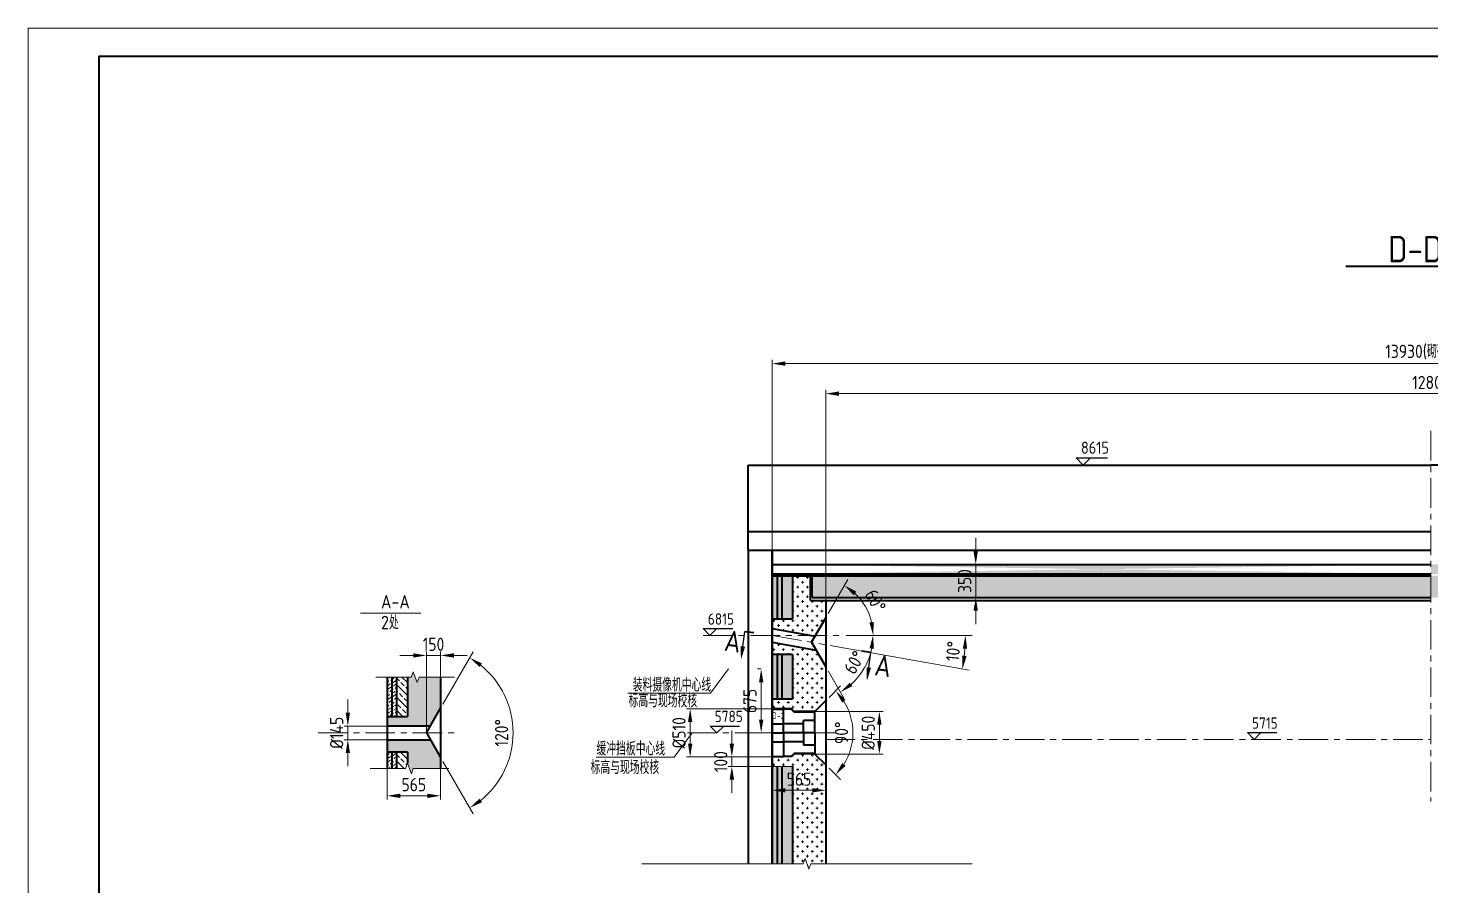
# Model space of a CAD drawing. Header units: millimetres. Extents: x 52110 to 400893, y -153728 to 31997.
# Drawn here: x 319177 to 334012, y -18349 to -9279 of the extents above; entities that cross this region are included whole.
import ezdxf
from ezdxf.enums import TextEntityAlignment as Align

# ---------------------------------------------------------------- set-up
doc = ezdxf.new("R2010")
doc.units = ezdxf.units.MM
doc.header["$LTSCALE"] = 500
doc.linetypes.add('CENTER', pattern=[2, 1.25, -0.25, 0.25, -0.25])
for name, color, linetype, lineweight in [('BIAOZHU', 3, 'Continuous', 25), ('SHI', 7, 'Continuous', 40), ('WEN', 3, 'Continuous', 20), ('XI', 2, 'Continuous', 20), ('ZHONG', 1, 'CENTER', 20)]:
    doc.layers.add(name, color=color, linetype=linetype, lineweight=lineweight)
doc.styles.add('GB', font='gbenor.shx', dxfattribs={"bigfont": 'gbcbig.shx'})
doc.dimstyles.new('ISO-25', dxfattribs={"dimscale": 40, "dimtxt": 3.5, "dimasz": 3.5, "dimexe": 1.8, "dimexo": 1.25, "dimgap": 1.3, "dimtad": 1, "dimdsep": 46, "dimtxsty": 'GB', "dimcen": 0, "dimclrd": 3, "dimclre": 3, "dimclrt": 256, "dimadec": 0, "dimazin": 0, "dimtfac": 1, "dimtix": 1, "dimtmove": 0, "dimatfit": 3, "dimldrblk": 'DOTSMALL', "dimfxl": 0, "dimlwd": 20, "dimlwe": 20, "dimarcsym": 0})
doc.dimstyles.new('ISO-25$0', dxfattribs={"dimscale": 40, "dimtxt": 3.5, "dimasz": 3.5, "dimexe": 1, "dimexo": 0.2, "dimgap": 1.2, "dimtad": 1, "dimtoh": 1, "dimdec": 1, "dimzin": 9, "dimdsep": 46, "dimtxsty": 'GB', "dimcen": 0, "dimclrd": 3, "dimclre": 3, "dimclrt": 256, "dimadec": 0, "dimazin": 2, "dimtfac": 1, "dimtdec": 1, "dimtix": 1, "dimtmove": 0, "dimatfit": 3, "dimldrblk": 'DOTSMALL', "dimfxl": 0, "dimlwd": -1, "dimlwe": 20, "dimarcsym": 0})
pattern_1 = [(30, (0, 0), (-15.875, 27.4963066), [31.75, -31.75]), (75, (27.496, 15.875), (-15.8750069, 27.4963184), [7.9375, -29.0263, 7.9375, -44.9013])]

# ---------------------------------------------------------------- blocks, each defined once
blk = doc.blocks.new('*D510')
at = {"layer": 'Defpoints', "color": 0}
for p in [(329199, -14950), (329635, -14950), (329635, -15300)]:
    blk.add_point(p, dxfattribs=at)
at = {"layer": 'WEN', "color": 3, "linetype": 'ByBlock'}
for p, q in [((329199, -14810), (329199, -14670)), ((329199, -15300), (329199, -14950)), ((329199, -15440), (329199, -15580))]:
    blk.add_line(p, q, dxfattribs=at)
at = {"layer": 'WEN', "color": 3, "linetype": 'ByBlock', "lineweight": 20}
for p, q in [((329627, -14950), (329159, -14950)), ((329627, -15300), (329159, -15300))]:
    blk.add_line(p, q, dxfattribs=at)
at = {"layer": 'WEN', "color": 3}
for points in [[(329175, -14810), (329222, -14810), (329199, -14950)], [(329175, -15440), (329222, -15440), (329199, -15300)]]:
    blk.add_solid(points, dxfattribs=at)
at = {"layer": 'WEN', "insert": (329081, -15125), "char_height": 140, "attachment_point": 5, "rotation": 90, "style": 'GB'}
blk.add_mtext('350', dxfattribs=at)
blk = doc.blocks.new('_DotSmall')
at = {"color": 0, "linetype": 'ByBlock', "const_width": 0.5}
blk.add_lwpolyline([(-0.0625, 0, 1), (0.0625, 0, 1)], format="xyb", close=True, dxfattribs=at)
blk = doc.blocks.new('正标高')
at = {"layer": 'BIAOZHU'}
for p, q in [((-2.4, 2.4), (8, 2.4)), ((-2.4, 2.4), (0, 0)), ((2.4, 2.4), (0, 0))]:
    blk.add_line(p, q, dxfattribs=at)
at = {"layer": 'BIAOZHU', "style": 'GB', "flags": 10}
blk.add_attdef('+', (-3.12, 3.76), '', height=4, dxfattribs=at)
at = {"layer": 'BIAOZHU', "style": 'GB'}
blk.add_attdef('1000', (-0.7624, 3.76), '', height=4, dxfattribs=at)
blk = doc.blocks.new('*D512')
at = {"layer": 'Defpoints', "color": 0}
for p in [(327612, -13144), (327612, -15425), (340412, -15425)]:
    blk.add_point(p, dxfattribs=at)
at = {"layer": 'WEN', "color": 3, "linetype": 'ByBlock', "lineweight": 20}
for p, q in [((327612, -15417), (327612, -13104)), ((340412, -15417), (340412, -13104))]:
    blk.add_line(p, q, dxfattribs=at)
at = {"layer": 'WEN', "color": 3, "linetype": 'ByBlock'}
blk.add_line((340272, -13144), (327752, -13144), dxfattribs=at)
at = {"layer": 'WEN', "color": 3}
for points in [[(327752, -13121), (327752, -13168), (327612, -13144)], [(340272, -13121), (340272, -13168), (340412, -13144)]]:
    blk.add_solid(points, dxfattribs=at)
at = {"layer": 'WEN', "insert": (334012, -13026), "char_height": 140, "attachment_point": 5, "style": 'GB'}
blk.add_mtext('12800', dxfattribs=at)
blk = doc.blocks.new('*D513')
at = {"layer": 'Defpoints', "color": 0}
for p in [(340977, -12827), (327047, -15070), (340977, -15070)]:
    blk.add_point(p, dxfattribs=at)
at = {"layer": 'WEN', "color": 3, "linetype": 'ByBlock', "lineweight": 20}
for p, q in [((327047, -15062), (327047, -12787)), ((340977, -15062), (340977, -12787))]:
    blk.add_line(p, q, dxfattribs=at)
at = {"layer": 'WEN', "color": 3, "linetype": 'ByBlock'}
blk.add_line((327187, -12827), (340837, -12827), dxfattribs=at)
at = {"layer": 'WEN', "color": 3}
for points in [[(327187, -12803), (327187, -12850), (327047, -12827)], [(340837, -12803), (340837, -12850), (340977, -12827)]]:
    blk.add_solid(points, dxfattribs=at)
at = {"layer": 'WEN', "insert": (334012, -12704), "char_height": 140, "attachment_point": 5, "style": 'GB'}
blk.add_mtext('13930(砌砖尺寸）', dxfattribs=at)
blk = doc.blocks.new('A$C61FD7D29')
at = {"layer": 'SHI'}
for p, q in [((0, 251), (0, 470)), ((0, 470), (220, 470)), ((220, 470), (250, 500)), ((250, 500), (330, 500)), ((330, 251), (330, 500)), ((0, 380), (120, 380)), ((120, 251), (120, 380)), ((120, 345), (330, 345)), ((0, 251), (330, 251)), ((0, 249), (0, 30)), ((0, 249), (330, 249)), ((120, 249), (120, 120)), ((120, 155), (330, 155)), ((330, 249), (330, 0)), ((0, 120), (120, 120)), ((0, 30), (220, 30)), ((220, 30), (250, 0)), ((250, 0), (330, 0))]:
    blk.add_line(p, q, dxfattribs=at)
at = {"layer": 'ZHONG', "color": 1, "ltscale": 0.5}
blk.add_line((0, 250), (330, 250), dxfattribs=at)
blk.add_line((0, 250), (330, 250), dxfattribs=at)
blk = doc.blocks.new('*D514')
at = {"layer": 'Defpoints', "color": 0}
for p in [(327047, -17338), (327047, -17347), (327612, -17347)]:
    blk.add_point(p, dxfattribs=at)
at = {"layer": 'WEN', "color": 3, "linetype": 'ByBlock', "lineweight": 20}
for p, q in [((327047, -17339), (327047, -17298)), ((327612, -17339), (327612, -17298))]:
    blk.add_line(p, q, dxfattribs=at)
at = {"layer": 'WEN', "color": 3, "linetype": 'ByBlock'}
blk.add_line((327472, -17338), (327187, -17338), dxfattribs=at)
at = {"layer": 'WEN', "color": 3}
for points in [[(327187, -17315), (327187, -17361), (327047, -17338)], [(327472, -17315), (327472, -17361), (327612, -17338)]]:
    blk.add_solid(points, dxfattribs=at)
at = {"layer": 'WEN', "insert": (327330, -17220), "char_height": 140, "attachment_point": 5, "style": 'GB'}
blk.add_mtext('565', dxfattribs=at)
blk = doc.blocks.new('A$C2DED00C1')
at = {"layer": 'SHI'}
for p, q in [((112, 251), (112, 500)), ((112, 500), (232, 500)), ((232, 251), (232, 500)), ((112, 345), (232, 345)), ((112, 251), (232, 251)), ((112, 249), (232, 249)), ((112, 249), (112, 0)), ((112, 155), (232, 155)), ((232, 249), (232, 0)), ((112, 0), (232, 0))]:
    blk.add_line(p, q, dxfattribs=at)
at = {"layer": 'ZHONG', "color": 1, "ltscale": 0.5}
blk.add_line((0, 250), (774, 250), dxfattribs=at)
at = {"layer": 'WEN', "style": 'GB'}
blk.add_text('D-2', height=72, dxfattribs=at).set_placement((176, 431), align=Align.MIDDLE)
blk = doc.blocks.new('*D515')
at = {"layer": 'Defpoints', "color": 0}
for p in [(327612, -16390), (327497, -16505), (327880, -16893), (327497, -16955), (327612, -17070)]:
    blk.add_point(p, dxfattribs=at)
at = {"layer": 'WEN', "color": 3, "linetype": 'ByBlock', "lineweight": 20}
for p, q in [((327648, -16355), (327768, -16235)), ((327648, -17105), (327768, -17225))]:
    blk.add_line(p, q, dxfattribs=at)
blk.add_arc((327272, -16730), 628, 327.7908, 32.2092, dxfattribs=at)
at = {"layer": 'WEN', "color": 3}
for points in [[(327786, -16410), (327822, -16381), (327717, -16286)], [(327822, -17080), (327786, -17050), (327717, -17174)]]:
    blk.add_solid(points, dxfattribs=at)
at = {"layer": 'WEN', "insert": (327779, -16730), "char_height": 140, "attachment_point": 5, "rotation": 90, "style": 'GB'}
blk.add_mtext('90°', dxfattribs=at)
blk = doc.blocks.new('*D518')
at = {"layer": 'Defpoints', "color": 0}
for p in [(327176, -16985), (326620, -17085), (327176, -17085)]:
    blk.add_point(p, dxfattribs=at)
at = {"layer": 'WEN', "color": 3, "linetype": 'ByBlock'}
for p, q in [((326620, -16845), (326620, -16705)), ((326620, -16985), (326620, -17085)), ((326620, -17225), (326620, -17365))]:
    blk.add_line(p, q, dxfattribs=at)
at = {"layer": 'WEN', "color": 3, "linetype": 'ByBlock', "lineweight": 20}
for p, q in [((327168, -16985), (326580, -16985)), ((327168, -17085), (326580, -17085))]:
    blk.add_line(p, q, dxfattribs=at)
at = {"layer": 'WEN', "color": 3}
for points in [[(326596, -16845), (326643, -16845), (326620, -16985)], [(326596, -17225), (326643, -17225), (326620, -17085)]]:
    blk.add_solid(points, dxfattribs=at)
at = {"layer": 'WEN', "insert": (326502, -17035), "char_height": 140, "attachment_point": 5, "rotation": 90, "style": 'GB'}
blk.add_mtext('100', dxfattribs=at)
blk = doc.blocks.new('*D519')
at = {"layer": 'Defpoints', "color": 0}
for p in [(327474, -16505), (327474, -16955), (328180, -16955)]:
    blk.add_point(p, dxfattribs=at)
at = {"layer": 'WEN', "color": 3, "linetype": 'ByBlock', "lineweight": 20}
for p, q in [((327482, -16505), (328220, -16505)), ((327482, -16955), (328220, -16955))]:
    blk.add_line(p, q, dxfattribs=at)
at = {"layer": 'WEN', "color": 3, "linetype": 'ByBlock'}
blk.add_line((328180, -16645), (328180, -16815), dxfattribs=at)
at = {"layer": 'WEN', "color": 3}
for points in [[(328156, -16645), (328203, -16645), (328180, -16505)], [(328156, -16815), (328203, -16815), (328180, -16955)]]:
    blk.add_solid(points, dxfattribs=at)
at = {"layer": 'WEN', "insert": (328062, -16730), "char_height": 140, "attachment_point": 5, "rotation": 90, "style": 'GB'}
blk.add_mtext('%%C450', dxfattribs=at)
blk = doc.blocks.new('*D520')
at = {"layer": 'Defpoints', "color": 0}
for p in [(327047, -16475), (326179, -16985), (327047, -16985)]:
    blk.add_point(p, dxfattribs=at)
at = {"layer": 'WEN', "color": 3, "linetype": 'ByBlock', "lineweight": 20}
for p, q in [((327039, -16475), (326139, -16475)), ((327039, -16985), (326139, -16985))]:
    blk.add_line(p, q, dxfattribs=at)
at = {"layer": 'WEN', "color": 3, "linetype": 'ByBlock'}
blk.add_line((326179, -16615), (326179, -16845), dxfattribs=at)
at = {"layer": 'WEN', "color": 3}
for points in [[(326156, -16615), (326202, -16615), (326179, -16475)], [(326156, -16845), (326202, -16845), (326179, -16985)]]:
    blk.add_solid(points, dxfattribs=at)
at = {"layer": 'WEN', "insert": (326061, -16730), "char_height": 140, "attachment_point": 5, "rotation": 90, "style": 'GB'}
blk.add_mtext('%%C510', dxfattribs=at)
blk = doc.blocks.new('*D537')
at = {"layer": 'Defpoints', "color": 0}
for p in [(323540, -15912), (323390, -16730), (323540, -16730)]:
    blk.add_point(p, dxfattribs=at)
at = {"layer": 'WEN', "color": 3, "linetype": 'ByBlock', "lineweight": 20}
for p, q in [((323390, -16722), (323390, -15872)), ((323540, -16722), (323540, -15872))]:
    blk.add_line(p, q, dxfattribs=at)
at = {"layer": 'WEN', "color": 3, "linetype": 'ByBlock'}
for p, q in [((323250, -15912), (323110, -15912)), ((323390, -15912), (323540, -15912)), ((323680, -15912), (323820, -15912))]:
    blk.add_line(p, q, dxfattribs=at)
at = {"layer": 'WEN', "color": 3}
for points in [[(323250, -15889), (323250, -15935), (323390, -15912)], [(323680, -15889), (323680, -15935), (323540, -15912)]]:
    blk.add_solid(points, dxfattribs=at)
at = {"layer": 'WEN', "insert": (323465, -15794), "char_height": 140, "attachment_point": 5, "style": 'GB'}
blk.add_mtext('150', dxfattribs=at)
blk = doc.blocks.new('*D538')
at = {"layer": 'Defpoints', "color": 0}
for p in [(322975, -17106), (323540, -17106), (322975, -17396)]:
    blk.add_point(p, dxfattribs=at)
at = {"layer": 'WEN', "color": 3, "linetype": 'ByBlock', "lineweight": 20}
for p, q in [((322975, -17114), (322975, -17436)), ((323540, -17114), (323540, -17436))]:
    blk.add_line(p, q, dxfattribs=at)
at = {"layer": 'WEN', "color": 3, "linetype": 'ByBlock'}
blk.add_line((323400, -17396), (323115, -17396), dxfattribs=at)
at = {"layer": 'WEN', "color": 3}
for points in [[(323115, -17373), (323115, -17419), (322975, -17396)], [(323400, -17373), (323400, -17419), (323540, -17396)]]:
    blk.add_solid(points, dxfattribs=at)
at = {"layer": 'WEN', "insert": (323257, -17278), "char_height": 140, "attachment_point": 5, "style": 'GB'}
blk.add_mtext('565', dxfattribs=at)
blk = doc.blocks.new('*D539')
at = {"layer": 'Defpoints', "color": 0}
for p in [(326317, -15700), (327047, -15700), (327778, -15700), (327609, -15799), (329076, -15937)]:
    blk.add_point(p, dxfattribs=at)
at = {"layer": 'WEN', "color": 3, "linetype": 'ByBlock', "lineweight": 20}
for p, q in [((327828, -15700), (329162, -15700)), ((327659, -15808), (329130, -16067))]:
    blk.add_line(p, q, dxfattribs=at)
blk.add_arc((327047, -15700), 2042, 353.9281, 356.0719, dxfattribs=at)
at = {"layer": 'WEN', "color": 3}
for points in [[(329062, -15839), (329108, -15841), (329090, -15700)], [(329102, -15919), (329055, -15913), (329059, -16055)]]:
    blk.add_solid(points, dxfattribs=at)
at = {"layer": 'WEN', "insert": (328961, -15867), "char_height": 140, "attachment_point": 5, "rotation": 85, "style": 'GB'}
blk.add_mtext('10°', dxfattribs=at)
blk = doc.blocks.new('剖切箭头(右下)')
at = {"layer": 'BIAOZHU'}
blk.add_line((0, -5), (0, 0), dxfattribs=at)
blk.add_solid([(0.75, -5), (-0.75, -5), (0, -9.5)], dxfattribs=at)
at = {"layer": 'SHI'}
blk.add_line((0, 0), (-3, 0), dxfattribs=at)
at = {"layer": 'BIAOZHU', "style": 'GB', "flags": 8}
blk.add_attdef('A', (1.96, -7.29), '', height=7, dxfattribs=at)
blk = doc.blocks.new('剖切箭头(左下)')
at = {"layer": 'BIAOZHU'}
blk.add_line((0, -5), (0, 0), dxfattribs=at)
blk.add_solid([(-0.75, -5), (0.75, -5), (0, -9.5)], dxfattribs=at)
at = {"layer": 'SHI'}
blk.add_line((0, 0), (3, 0), dxfattribs=at)
at = {"layer": 'BIAOZHU', "style": 'GB', "flags": 8}
blk.add_attdef('A', (-6.16, -7.29), '', height=7, dxfattribs=at)
blk = doc.blocks.new('*D1038')
at = {"layer": 'Defpoints', "color": 0}
for p in [(326930, -16055), (326935, -16055), (326935, -16730)]:
    blk.add_point(p, dxfattribs=at)
at = {"layer": 'WEN', "color": 3, "linetype": 'ByBlock', "lineweight": 20}
for p, q in [((326927, -16055), (326890, -16055)), ((326927, -16730), (326890, -16730))]:
    blk.add_line(p, q, dxfattribs=at)
at = {"layer": 'WEN', "color": 3, "linetype": 'ByBlock'}
blk.add_line((326930, -16590), (326930, -16195), dxfattribs=at)
at = {"layer": 'WEN', "color": 3}
for points in [[(326907, -16195), (326953, -16195), (326930, -16055)], [(326907, -16590), (326953, -16590), (326930, -16730)]]:
    blk.add_solid(points, dxfattribs=at)
at = {"layer": 'WEN', "insert": (326812, -16393), "char_height": 140, "attachment_point": 5, "rotation": 90, "style": 'GB'}
blk.add_mtext('675', dxfattribs=at)
blk = doc.blocks.new('*D1039')
at = {"layer": 'Defpoints', "color": 0}
for p in [(323540, -16470), (323390, -16730), (323390, -16730), (323540, -16990), (324251, -17044)]:
    blk.add_point(p, dxfattribs=at)
at = {"layer": 'WEN', "color": 3, "linetype": 'ByBlock', "lineweight": 20}
for p, q in [((323565, -16427), (323884, -15874)), ((323565, -17033), (323884, -17586))]:
    blk.add_line(p, q, dxfattribs=at)
blk.add_arc((323390, -16730), 917, 308.758, 51.242, dxfattribs=at)
at = {"layer": 'WEN', "color": 3}
for points in [[(323951, -16034), (323977, -15996), (323848, -15936)], [(323977, -17464), (323951, -17426), (323848, -17524)]]:
    blk.add_solid(points, dxfattribs=at)
at = {"layer": 'WEN', "insert": (324185, -16730), "char_height": 140, "attachment_point": 5, "rotation": 90, "style": 'GB'}
blk.add_mtext('120°', dxfattribs=at)
blk = doc.blocks.new('*D1040')
at = {"layer": 'Defpoints', "color": 0}
for p in [(327612, -15513), (328077, -15492), (326317, -15700), (327778, -15700), (327462, -15773)]:
    blk.add_point(p, dxfattribs=at)
at = {"layer": 'WEN', "color": 3, "linetype": 'ByBlock', "lineweight": 20}
for p, q in [((327637, -15470), (327845, -15110)), ((327828, -15700), (328186, -15700))]:
    blk.add_line(p, q, dxfattribs=at)
blk.add_arc((327505, -15700), 609, 13.1942, 46.8058, dxfattribs=at)
at = {"layer": 'WEN', "color": 3}
for points in [[(327908, -15275), (327936, -15237), (327809, -15172)], [(328121, -15558), (328075, -15564), (328114, -15700)]]:
    blk.add_solid(points, dxfattribs=at)
at = {"layer": 'WEN', "insert": (328138, -15334), "char_height": 140, "attachment_point": 5, "rotation": 300, "style": 'GB'}
blk.add_mtext('60°', dxfattribs=at)
blk = doc.blocks.new('*D1041')
at = {"layer": 'Defpoints', "color": 0}
for p in [(326317, -15700), (327778, -15700), (327462, -15773), (327612, -16033), (327951, -16146)]:
    blk.add_point(p, dxfattribs=at)
at = {"layer": 'WEN', "color": 3, "linetype": 'ByBlock', "lineweight": 20}
for p, q in [((327828, -15700), (328185, -15700)), ((327637, -16076), (327803, -16363))]:
    blk.add_line(p, q, dxfattribs=at)
blk.add_arc((327420, -15700), 693, 311.5932, 348.4068, dxfattribs=at)
at = {"layer": 'WEN', "color": 3}
for points in [[(328076, -15837), (328122, -15842), (328113, -15700)], [(327894, -16237), (327867, -16200), (327767, -16300)]]:
    blk.add_solid(points, dxfattribs=at)
at = {"layer": 'WEN', "insert": (327915, -15986), "char_height": 140, "attachment_point": 5, "rotation": 60, "style": 'GB'}
blk.add_mtext('60°', dxfattribs=at)
blk = doc.blocks.new('*D1046')
at = {"layer": 'Defpoints', "color": 0}
for p in [(323068, -16658), (322559, -16803), (323068, -16803)]:
    blk.add_point(p, dxfattribs=at)
at = {"layer": 'WEN', "color": 3, "linetype": 'ByBlock'}
for p, q in [((322559, -16518), (322559, -16378)), ((322559, -16658), (322559, -16803)), ((322559, -16943), (322559, -17083))]:
    blk.add_line(p, q, dxfattribs=at)
at = {"layer": 'WEN', "color": 3, "linetype": 'ByBlock', "lineweight": 20}
for p, q in [((323060, -16658), (322519, -16658)), ((323060, -16803), (322519, -16803))]:
    blk.add_line(p, q, dxfattribs=at)
at = {"layer": 'WEN', "color": 3}
for points in [[(322536, -16518), (322582, -16518), (322559, -16658)], [(322536, -16943), (322582, -16943), (322559, -16803)]]:
    blk.add_solid(points, dxfattribs=at)
at = {"layer": 'WEN', "insert": (322441, -16730), "char_height": 140, "attachment_point": 5, "rotation": 90, "style": 'GB'}
blk.add_mtext('%%C145', dxfattribs=at)

msp = doc.modelspace()

# ---------------------------------------------------------------- hatches: boundary and pattern name
at = {"layer": 'WEN'}
h = msp.add_hatch(dxfattribs=at)
h.set_pattern_fill('ANSI33', color=256, scale=15, angle=90, style=0)
h.paths.add_polyline_path([(327262.4915, -15903.51576), (327147.4915, -15903.51576), (327147.4915, -16375.08698), (327262.4915, -16375.08698)])
h.paths.add_polyline_path([(327262.4915, -15070.08698), (327147.4915, -15070.08698), (327147.4915, -15525.89172), (327262.4915, -15525.89172)])
h.paths.add_polyline_path([(327262.4915, -17085.08698), (327147.4915, -17085.08698), (327147.4915, -18114.23991), (327262.4915, -18114.23991)])
h.paths.add_polyline_path([(327187.57526, -17323.84243), (327472.40775, -17323.84243), (327472.40775, -17138.77372), (327187.57526, -17138.77372)], flags=9)
h.paths.add_polyline_path([(329184.6573, -15265.13291), (329184.6573, -14985.04105), (329004.77887, -14985.04105), (329004.77887, -15265.13291)], flags=9)
h.paths.add_polyline_path([(330301.53389, -13805.15334), (330603.88834, -13805.15334), (330603.88834, -13647.34482), (330301.53389, -13647.34482)], flags=9)
h.paths.add_polyline_path([(330241.72545, -13774.43365), (330305.72545, -13774.43365), (330305.72545, -13710.43365), (330241.72545, -13710.43365)], flags=9)
h.paths.add_polyline_path([(332111.99214, -16709.958), (332393.20535, -16709.958), (332393.20535, -16568.74479), (332111.99214, -16568.74479)], flags=9)
h.paths.add_polyline_path([(332054.79968, -16682.28033), (332114.79968, -16682.28033), (332114.79968, -16622.28033), (332054.79968, -16622.28033)], flags=9)
h.paths.add_polyline_path([(333802.44557, -13125.56001), (334222.53743, -13125.56001), (334222.53743, -12944.65778), (333802.44557, -12944.65778)], flags=9)
h.paths.add_polyline_path([(333548.07632, -12813.8259), (334476.90668, -12813.8259), (334476.90668, -12603.31119), (333548.07632, -12603.31119)], flags=9)
h.paths.add_polyline_path([(326350.03086, -15611.0867), (326639.47241, -15611.0867), (326639.47241, -15463.14121), (326350.03086, -15463.14121)], flags=9)
h.paths.add_polyline_path([(326299.9447, -15582.28698), (326359.9447, -15582.28698), (326359.9447, -15522.28698), (326299.9447, -15522.28698)], flags=9)
h.paths.add_polyline_path([(326429.94519, -16639.96465), (326731.1584, -16639.96465), (326731.1584, -16498.75145), (326429.94519, -16498.75145)], flags=9)
h.paths.add_polyline_path([(326372.75273, -16612.28698), (326432.75273, -16612.28698), (326432.75273, -16552.28698), (326372.75273, -16552.28698)], flags=9)
h.paths.add_polyline_path([(327037.47224, -16594.81591), (327185.49305, -16594.81591), (327185.49305, -16503.56413), (327037.47224, -16503.56413)], flags=9)
h.paths.add_polyline_path([(327883.75098, -16866.66989), (327883.75098, -16593.50407), (327702.98162, -16593.50407), (327702.98162, -16866.66989)], flags=9)
h.paths.add_polyline_path([(326600.9926, -17163.46624), (326600.9926, -16906.70771), (326425.90073, -16906.70771), (326425.90073, -17163.46624)], flags=9)
h.paths.add_polyline_path([(328165.79742, -16928.46624), (328165.79742, -16531.70771), (327985.919, -16531.70771), (327985.919, -16928.46624)], flags=9)
h.paths.add_polyline_path([(326164.92699, -16910.96624), (326164.92699, -16549.20771), (325985.04856, -16549.20771), (325985.04856, -16910.96624)], flags=9)
h.paths.add_polyline_path([(333548.07632, -20351.78355), (334476.90668, -20351.78355), (334476.90668, -20141.26884), (333548.07632, -20141.26884)], flags=9)
h.paths.add_polyline_path([(323336.53687, -15897.91464), (323593.2954, -15897.91464), (323593.2954, -15718.03622), (323336.53687, -15718.03622)], flags=9)
h.paths.add_polyline_path([(323114.99989, -17381.88386), (323399.83238, -17381.88386), (323399.83238, -17196.81515), (323114.99989, -17196.81515)], flags=9)
h.paths.add_polyline_path([(329048.82368, -15998.14879), (329070.17683, -15754.08109), (328895.75125, -15738.82082), (328874.39809, -15982.88853)], flags=9)
h.paths.add_polyline_path([(328101.19848, -16150.90643), (328295.29102, -16178.18436), (328330.36264, -15928.63681), (328136.2701, -15901.35888)], flags=9)
h.paths.add_polyline_path([(326512.39567, -15891.72699), (326706.48821, -15919.00491), (326741.55983, -15669.45736), (326547.46729, -15642.17943)], flags=9)
h.paths.add_polyline_path([(326916.11403, -16538.49404), (326916.11403, -16246.67992), (326731.04532, -16246.67992), (326731.04532, -16538.49404)], flags=9)
h.paths.add_polyline_path([(324283.9138, -16893.42031), (324283.9138, -16566.75365), (324103.01157, -16566.75365), (324103.01157, -16893.42031)], flags=9)
h.paths.add_polyline_path([(327983.30936, -15264.83138), (328120.96684, -15503.26113), (328277.09576, -15413.12005), (328139.43828, -15174.6903)], flags=9)
h.paths.add_polyline_path([(327931.9118, -16154.45198), (328069.56928, -15916.02223), (327913.44036, -15825.88116), (327775.78288, -16064.31091)], flags=9)
h.paths.add_polyline_path([(322545.01322, -16919.16989), (322545.01322, -16541.00407), (322365.18073, -16541.00407), (322365.18073, -16919.16989)], flags=9)
h.paths.add_polyline_path([(322890.20236, -15679.60413), (323124.42608, -15679.60413), (323124.42608, -15469.95707), (322890.20236, -15469.95707)], flags=9)
h.paths.add_polyline_path([(324341.82268, -22807.93309), (324782.76385, -22807.93309), (324782.76385, -22430.99191), (324341.82268, -22430.99191)], flags=9)
h.paths.add_polyline_path([(328517.27181, -23852.15571), (328741.27181, -23852.15571), (328741.27181, -23564.15571), (328517.27181, -23564.15571)], flags=9)
h.paths.add_polyline_path([(343832.47439, -15254.39188), (344252.08223, -15254.39188), (344252.08223, -14877.4507), (343832.47439, -14877.4507)], flags=9)
h.paths.add_polyline_path([(338613.29946, -16385.30824), (338815.96613, -16385.30824), (338815.96613, -16097.30824), (338613.29946, -16097.30824)], flags=9)
h.paths.add_polyline_path([(322901.19078, -15436.91611), (323219.19078, -15436.91611), (323219.19078, -15274.91611), (322901.19078, -15274.91611)], flags=9)
h.paths.add_polyline_path([(346946.53232, -26725.90639), (348348.45069, -26725.90639), (348348.45069, -26512.36834), (346946.53232, -26512.36834)], flags=9)
h.paths.add_polyline_path([(347855.84389, -26060.60864), (348459.13911, -26060.60864), (348459.13911, -25893.27307), (347855.84389, -25893.27307)], flags=9)
h.paths.add_polyline_path([(326005.80331, -25211.88112), (326634.0386, -25211.88112), (326634.0386, -24834.93995), (326005.80331, -24834.93995)], flags=9)
h.paths.add_polyline_path([(341735.78376, -23928.63141), (342525.93082, -23928.63141), (342525.93082, -23711.83729), (341735.78376, -23711.83729)], flags=9)
h.paths.add_polyline_path([(333532.90151, -19347.2982), (334562.65641, -19347.2982), (334562.65641, -18930.38643), (333532.90151, -18930.38643)], flags=9)
h.paths.add_polyline_path([(341606.0499, -23761.28839), (342481.16754, -23761.28839), (342481.16754, -23546.87662), (341606.0499, -23546.87662)], flags=9)
h.paths.add_polyline_path([(347937.4961, -25896.32964), (348377.48691, -25896.32964), (348377.48691, -25697.55206), (347937.4961, -25697.55206)], flags=9)
h.paths.add_polyline_path([(347172.86834, -25907.40942), (347612.11467, -25907.40942), (347612.11467, -25710.86531), (347172.86834, -25710.86531)], flags=9)
h.paths.add_polyline_path([(346420.63489, -25915.53839), (346864.34812, -25915.53839), (346864.34812, -25714.52736), (346420.63489, -25714.52736)], flags=9)
h.paths.add_polyline_path([(345790.04206, -26628.52615), (346084.94095, -26628.52615), (346084.94095, -26429.74858), (345790.04206, -26429.74858)], flags=9)
h.paths.add_polyline_path([(345841.18408, -26788.56979), (346033.79893, -26788.56979), (346033.79893, -26629.70494), (345841.18408, -26629.70494)], flags=9)
h.paths.add_polyline_path([(346309.4034, -26756.12266), (346705.57987, -26756.12266), (346705.57987, -26482.15207), (346309.4034, -26482.15207)], flags=9)
h.paths.add_polyline_path([(346379.27459, -26415.14839), (347562.86867, -26415.14839), (347562.86867, -26102.46457), (346379.27459, -26102.46457)], flags=9)
h.paths.add_polyline_path([(347224.61007, -26086.2927), (347560.37294, -26086.2927), (347560.37294, -25891.98203), (347224.61007, -25891.98203)], flags=9)
h.paths.add_polyline_path([(346472.37661, -26092.1882), (346812.60639, -26092.1882), (346812.60639, -25897.87754), (346472.37661, -25897.87754)], flags=9)
h.paths.add_polyline_path([(344974.73564, -26282.6766), (346101.14189, -26282.6766), (346101.14189, -26079.43211), (344974.73564, -26079.43211)], flags=9)
h.paths.add_polyline_path([(345127.0641, -26626.2927), (345427.91888, -26626.2927), (345427.91888, -26431.98203), (345127.0641, -26431.98203)], flags=9)
h.paths.add_polyline_path([(345139.61255, -26785.1413), (345415.37043, -26785.1413), (345415.37043, -26633.13343), (345139.61255, -26633.13343)], flags=9)
h.paths.add_polyline_path([(343263.52092, -26269.64288), (343631.46209, -26269.64288), (343631.46209, -26068.63185), (343263.52092, -26068.63185)], flags=9)
h.paths.add_polyline_path([(343261.28746, -26629.64288), (343633.69555, -26629.64288), (343633.69555, -26428.63185), (343261.28746, -26428.63185)], flags=9)
h.paths.add_polyline_path([(343264.2654, -26451.87634), (343630.71761, -26451.87634), (343630.71761, -26246.39839), (343264.2654, -26246.39839)], flags=9)
h.paths.add_polyline_path([(343264.2654, -26805.17597), (343630.71761, -26805.17597), (343630.71761, -26613.09876), (343264.2654, -26613.09876)], flags=9)
h.paths.add_polyline_path([(343827.34445, -26080.90207), (346003.2268, -26080.90207), (346003.2268, -25715.60795), (343827.34445, -25715.60795)], flags=9)
h.paths.add_polyline_path([(342299.6359, -16644.42106), (342956.10649, -16644.42106), (342956.10649, -16267.47989), (342299.6359, -16267.47989)], flags=9)
h.paths.add_polyline_path([(325499.05218, -16505.67376), (326289.19924, -16505.67376), (326289.19924, -16288.87964), (325499.05218, -16288.87964)], flags=9)
h.paths.add_polyline_path([(325097.37159, -17211.35227), (325887.51865, -17211.35227), (325887.51865, -16994.55816), (325097.37159, -16994.55816)], flags=9)
h.paths.add_polyline_path([(333532.90151, -11809.34055), (334562.65641, -11809.34055), (334562.65641, -11392.42878), (333532.90151, -11392.42878)], flags=9)
h.paths.add_polyline_path([(325159.88377, -17015.31603), (325946.85436, -17015.31603), (325946.85436, -16798.52191), (325159.88377, -16798.52191)], flags=9)
h.paths.add_polyline_path([(325543.4184, -16340.31603), (326435.21252, -16340.31603), (326435.21252, -16123.52191), (325543.4184, -16123.52191)], flags=9)
h = msp.add_hatch(dxfattribs=at)
h.set_pattern_fill('HEX', color=256, scale=10, style=0)
h.set_pattern_definition([(0, (0, 0), (0, 54.9926), [31.75, -63.5]), (120, (0, 0), (-47.624989, -27.4963), [31.75, -63.5]), (60, (31.75, 0), (-47.624989, 27.4963), [31.75, -63.5])])
h.paths.add_polyline_path([(340977.4915, -14950.08698), (334012.4915, -14950.08698), (334012.4915, -15050.08698), (340977.4915, -15050.08698)])
edge = h.paths.add_edge_path()
edge.add_line((327047.4915, -14950.08698), (334012.4915, -14950.08698))
edge.add_line((327047.4915, -15050.08698), (334012.4915, -15050.08698))
h = msp.add_hatch(dxfattribs=at)
h.set_pattern_fill('FLEX', color=256, scale=5, angle=30, style=0)
h.set_pattern_definition(pattern_1)
edge = h.paths.add_edge_path()
edge.add_line((327047.4915, -15070.08698), (334012.4915, -15070.08698))
edge.add_line((327047.4915, -15050.08698), (334012.4915, -15050.08698))
h = msp.add_hatch(dxfattribs=at)
h.set_pattern_fill('CROSS', color=256, scale=8, style=0)
h.paths.add_polyline_path([(327047.4915, -15626.46855), (327465.00236, -15700.08698), (327504.73951, -15700.08698), (327612.4915, -15513.45505), (327612.4915, -15330.08698), (327450.4915, -15330.08698), (327450.4915, -15070.08698), (327262.4915, -15070.08698), (327262.4915, -15525.89172), (327047.4915, -15525.89172)])
h = msp.add_hatch(dxfattribs=at)
h.set_pattern_fill('FLEX', color=256, scale=5, angle=30, style=0)
h.set_pattern_definition(pattern_1)
h.paths.add_polyline_path([(327097.4915, -17085.08698), (327047.4915, -17085.08698), (327047.4915, -18114.23991), (327097.4915, -18114.23991)])
h.paths.add_polyline_path([(327147.4915, -17085.08698), (327097.4915, -17085.08698), (327097.4915, -18114.23991), (327147.4915, -18114.23991)])
h.paths.add_polyline_path([(327097.4915, -15903.51576), (327047.4915, -15903.51576), (327047.4915, -16375.08698), (327097.4915, -16375.08698)])
h.paths.add_polyline_path([(327147.4915, -15903.51576), (327097.4915, -15903.51576), (327097.4915, -16375.08698), (327147.4915, -16375.08698)])
h.paths.add_polyline_path([(327147.4915, -15070.08698), (327097.4915, -15070.08698), (327097.4915, -15525.89172), (327147.4915, -15525.89172)])
h.paths.add_polyline_path([(327097.4915, -15070.08698), (327047.4915, -15070.08698), (327047.4915, -15525.89172), (327097.4915, -15525.89172)])
h = msp.add_hatch(dxfattribs=at)
h.set_pattern_fill('CROSS', color=256, scale=8, style=0)
h.paths.add_polyline_path([(334012.4915, -15070.08698), (327470.4915, -15070.08698), (327470.4915, -15300.08698), (334012.4915, -15300.08698)])
h = msp.add_hatch(dxfattribs=at)
h.set_pattern_fill('CROSS', color=256, scale=8, style=0)
h.paths.add_polyline_path([(340554.4915, -15070.08698), (334012.4915, -15070.08698), (334012.4915, -15300.08698), (340554.4915, -15300.08698)])
h = msp.add_hatch(dxfattribs=at)
h.set_pattern_fill('CROSS', color=256, scale=8, style=0)
h.paths.add_polyline_path([(323539.91614, -16140.04579), (323311.98472, -16140.04579), (323291.46351, -16196.42734), (323250.42109, -16083.66423), (323229.89988, -16140.04579), (323189.91614, -16140.04579), (323189.91614, -16555.89172), (322974.91614, -16555.89172), (322974.91614, -16657.58698), (323431.77403, -16657.58698), (323539.91614, -16470.27936)])
h.paths.add_polyline_path([(323431.77403, -16802.58698), (322974.91614, -16802.58698), (322974.91614, -16933.51576), (323189.91614, -16933.51576), (323189.91614, -17050.08698), (323230.95855, -17162.85009), (323251.47976, -17106.46854), (323539.91614, -17106.46854), (323539.91614, -16989.8946)])
h.paths.add_polyline_path([(344109.83751, -15545.5706), (343969.91126, -15545.5706), (343949.39005, -15601.95216), (343908.34763, -15489.18905), (343887.82642, -15545.5706), (343879.83751, -15545.5706), (343879.83751, -17756.91224), (343907.40601, -17832.65607), (343927.92722, -17776.27451), (344109.83751, -17776.27451)])
h.paths.add_polyline_path([(343726.17084, -15847.48678), (344029.50418, -15847.48678), (344029.50418, -15667.25056), (343726.17084, -15667.25056)], flags=9)
h = msp.add_hatch(dxfattribs=at)
h.set_pattern_fill('CROSS', color=256, scale=8, style=0)
h.paths.add_polyline_path([(327612.4915, -16033.0703), (327509.81252, -15855.22508), (327047.4915, -15773.70541), (327047.4915, -15903.51576), (327262.4915, -15903.51576), (327262.4915, -16375.08698), (327047.4915, -16375.08698), (327047.4915, -16475.08698), (327249.56257, -16475.08698), (327279.56257, -16505.08698), (327497.4915, -16505.08698), (327612.4915, -16390.08698)])
h = msp.add_hatch(dxfattribs=at)
h.set_pattern_fill('FLEX', color=256, scale=5, angle=30, style=0)
h.set_pattern_definition(pattern_1)
h.paths.add_polyline_path([(323024.91614, -16140.04579), (322974.91614, -16140.04579), (322974.91614, -16555.89172), (323024.91614, -16555.89172)])
h.paths.add_polyline_path([(323074.91614, -16140.04579), (323024.91614, -16140.04579), (323024.91614, -16555.89172), (323074.91614, -16555.89172)])
h.paths.add_polyline_path([(323024.91614, -16933.51576), (322974.91614, -16933.51576), (322974.91614, -17106.46854), (323024.91614, -17106.46854)])
h.paths.add_polyline_path([(323074.91614, -16933.51576), (323024.91614, -16933.51576), (323024.91614, -17106.46854), (323074.91614, -17106.46854)])
h = msp.add_hatch(dxfattribs=at)
h.set_pattern_fill('ANSI33', color=256, scale=15, angle=90, style=0)
h.paths.add_polyline_path([(323189.91614, -16140.04579), (323074.91614, -16140.04579), (323074.91614, -16555.89172), (323189.91614, -16555.89172)])
h.paths.add_polyline_path([(323189.91614, -16933.51576), (323074.91614, -16933.51576), (323074.91614, -17106.46854), (323169.39493, -17106.46854), (323189.91614, -17050.08698)])
h = msp.add_hatch(dxfattribs=at)
h.set_pattern_fill('CROSS', color=256, scale=8, style=0)
h.paths.add_polyline_path([(327612.4915, -17070.08698), (327497.4915, -16955.08698), (327279.56257, -16955.08698), (327249.56257, -16985.08698), (327047.4915, -16985.08698), (327047.4915, -17085.08698), (327262.4915, -17085.08698), (327262.4915, -18114.23991), (327373.66327, -18114.23991), (327394.18447, -18057.85835), (327435.22689, -18170.62146), (327455.7481, -18114.23991), (327612.4915, -18114.23991)])

# ---------------------------------------------------------------- linework, layer by layer
at = {"layer": 'SHI'}
for p, q in [((333113.69715, -11797.55133), (334989.29112, -11797.55133)), ((326792.4915, -13900.08698), (334012.4915, -13900.08698)), ((326792.4915, -14800.08698), (326792.4915, -13900.08698)), ((341232.4915, -13900.08698), (334012.4915, -13900.08698)), ((326792.4915, -14600.08698), (334012.4915, -14600.08698)), ((326792.4915, -14800.08698), (334012.4915, -14800.08698)), ((326792.4915, -14800.08698), (326792.4915, -18114.23991)), ((327042.4915, -14800.08698), (327042.4915, -18114.23991)), ((327047.4915, -14800.08698), (327047.4915, -18114.23991)), ((327047.4915, -14950.08698), (334012.4915, -14950.08698)), ((327047.4915, -15050.08698), (334012.4915, -15050.08698)), ((327047.4915, -15070.08698), (334012.4915, -15070.08698)), ((327097.4915, -15070.08698), (327097.4915, -15525.89172)), ((327147.4915, -15070.08698), (327147.4915, -15525.89172)), ((327262.4915, -15070.08698), (327262.4915, -15525.89172)), ((327450.4915, -15330.08698), (327450.4915, -15070.08698)), ((327470.4915, -15300.08698), (327470.4915, -15070.08698)), ((327450.4915, -15330.08698), (334012.4915, -15330.08698)), ((327470.4915, -15300.08698), (334012.4915, -15300.08698)), ((327612.4915, -15330.08698), (327612.4915, -18114.23991)), ((327047.4915, -15525.89172), (327262.4915, -15525.89172)), ((327462.4915, -15773.26268), (327612.4915, -15513.45505)), ((327047.4915, -15626.46855), (327501.63959, -15706.54711)), ((327044.93642, -15773.25488), (327509.81252, -15855.22508)), ((327462.4915, -15773.26268), (327612.4915, -16033.0703)), ((327262.4915, -15903.51576), (327047.4915, -15903.51576)), ((327097.4915, -15903.51576), (327097.4915, -16375.08698)), ((327147.4915, -15903.51576), (327147.4915, -16375.08698)), ((327262.4915, -15903.51576), (327262.4915, -16375.08698)), ((322974.91614, -16140.04579), (322974.91614, -17106.46854)), ((323024.91614, -16140.04579), (323024.91614, -16555.89172)), ((323074.91614, -16140.04579), (323074.91614, -16555.89172)), ((323189.91614, -16140.04579), (323189.91614, -16555.89172)), ((323539.91614, -16140.04579), (323539.91614, -17106.46854)), ((327262.4915, -16375.08698), (327047.4915, -16375.08698)), ((322974.91614, -16555.89172), (323189.91614, -16555.89172)), ((323389.91614, -16730.08698), (323539.91614, -16470.27936)), ((322974.91614, -16657.58698), (323431.77403, -16657.58698)), ((323389.91614, -16730.08698), (323539.91614, -16989.8946)), ((322974.91614, -16802.58698), (323431.77403, -16802.58698)), ((323189.91614, -16933.51576), (322974.91614, -16933.51576)), ((323024.91614, -16933.51576), (323024.91614, -17106.46854)), ((323074.91614, -16933.51576), (323074.91614, -17106.46854)), ((323189.91614, -16933.51576), (323189.91614, -17050.08698)), ((327497.4915, -16955.08698), (327612.4915, -17070.08698)), ((327097.4915, -17085.08698), (327097.4915, -18114.23991)), ((327147.4915, -17085.08698), (327147.4915, -18114.23991)), ((327262.4915, -17085.08698), (327262.4915, -18114.23991))]:
    msp.add_line(p, q, dxfattribs=at)
msp.add_lwpolyline([(319927.4915, -26799.13736), (348547.4915, -26799.13736), (348547.4915, -9579.13736), (319927.4915, -9579.13736)], close=True, dxfattribs=at)
msp.add_lwpolyline([(327612.4915, -16390.08698), (327497.4915, -16505.08698), (327279.56257, -16505.08698), (327249.56257, -16475.08698), (327047.4915, -16475.08698)], dxfattribs=at)
at = {"layer": 'WEN'}
for p, q in [((322693.46615, -15464.22677), (323330.14285, -15464.22677)), ((327462.4915, -15773.26268), (327462.4915, -15768.42712)), ((326584.20442, -16055.08698), (326392.68462, -16310.93772)), ((326392.68462, -16310.93772), (325518.51376, -16310.93772)), ((326200.66979, -16730.08698), (326009.14999, -16985.93772)), ((326009.14999, -16985.93772), (325186.14532, -16985.93772)), ((327047.4915, -17085.08698), (327262.4915, -17085.08698))]:
    msp.add_line(p, q, dxfattribs=at)
for points in [[(322855.14294, -16140.04579), (323229.89988, -16140.04579), (323250.42109, -16083.66423), (323291.46351, -16196.42734), (323311.98472, -16140.04579), (323686.74166, -16140.04579)], [(327377.4915, -16510.08698), (327277.4915, -16510.08698), (327247.4915, -16480.08698), (327047.4915, -16480.08698)], [(322794.63798, -17106.46854), (323169.39493, -17106.46854), (323189.91614, -17050.08698), (323230.95855, -17162.85009), (323251.47976, -17106.46854), (323626.2367, -17106.46854)], [(327497.4915, -16955.08698), (327279.56257, -16955.08698), (327249.56257, -16985.08698), (327047.4915, -16985.08698)], [(325668.31261, -18114.23991), (327373.66327, -18114.23991), (327394.18447, -18057.85835), (327435.22689, -18170.62146), (327455.7481, -18114.23991), (329161.09875, -18114.23991)]]:
    msp.add_lwpolyline(points, dxfattribs=at)
at = {"layer": 'XI'}
msp.add_lwpolyline([(319177.4915, -27099.13736), (348847.4915, -27099.13736), (348847.4915, -9279.13736), (319177.4915, -9279.13736)], close=True, dxfattribs=at)
at = {"layer": 'ZHONG', "color": 1, "ltscale": 0.5}
for p, q in [((334012.4915, -13538.19888), (334012.4915, -17457.21235)), ((326316.80594, -15700.08698), (327778.17707, -15700.08698)), ((327047.4915, -15700.08698), (327609.3761, -15799.16239)), ((322244.23057, -16730.08698), (323705.6017, -16730.08698)), ((326151.12037, -16730.08698), (327612.4915, -16730.08698)), ((327612.4915, -16800.08698), (334012.4915, -16800.08698))]:
    msp.add_line(p, q, dxfattribs=at)

# ---------------------------------------------------------------- block references
ref = msp.add_blockref('剖切箭头(左下)', (326758.37022, -15657.70905), dxfattribs=dict(xscale=32, yscale=32, zscale=32, rotation=351.9999999999999))
ref.add_attrib('A', 'A', (326530.80574, -15861.32665), dxfattribs={"layer": 'BIAOZHU', "height": 224, "rotation": 352, "style": 'GB'})
ref = msp.add_blockref('剖切箭头(右下)', (328090.07599, -15880.75586), dxfattribs=dict(xscale=32, yscale=32, zscale=32, rotation=351.9999999999999))
ref.add_attrib('A', 'A', (328119.60855, -16120.5061), dxfattribs={"layer": 'BIAOZHU', "height": 224, "rotation": 352, "style": 'GB'})
at = {"layer": 'SHI'}
ref = msp.add_blockref('正标高', (326388.5447, -15700.08698), dxfattribs=dict(at, xscale=30, yscale=30, zscale=30))
ref.add_attrib('1000', '6815', (326365.6727, -15587.28698), dxfattribs={"layer": 'BIAOZHU', "height": 120, "style": 'GB'})
ref = msp.add_blockref('正标高', (326461.35273, -16730.08698), dxfattribs=dict(at, xscale=30, yscale=30, zscale=30))
ref.add_attrib('1000', '5785', (326438.48073, -16617.28698), dxfattribs={"layer": 'BIAOZHU', "height": 120, "style": 'GB'})
ref = msp.add_blockref('正标高', (332143.39968, -16800.08033), dxfattribs=dict(at, xscale=30, yscale=30, zscale=30))
ref.add_attrib('1000', '5715', (332120.52768, -16687.28033), dxfattribs={"layer": 'BIAOZHU', "height": 120, "style": 'GB'})
at = {"layer": 'WEN'}
ref = msp.add_blockref('正标高', (330336.23211, -13900.08698), dxfattribs=dict(at, xscale=32, yscale=32, zscale=32))
ref.add_attrib('1000', '8615', (330311.83531, -13779.76698), dxfattribs={"layer": 'BIAOZHU', "height": 128, "style": 'GB'})
msp.add_blockref('A$C2DED00C1', (326935.02287, -16980.08685), dxfattribs=at)
at = {"layer": 'WEN', "rotation": 180}
msp.add_blockref('A$C61FD7D29', (327497.4915, -16480.0871), dxfattribs=at)

# ---------------------------------------------------------------- texts
at = {"layer": 'WEN', "style": 'GB'}
msp.add_text('D-D局部', height=280, dxfattribs=at).set_placement((334047.77896, -11600.88467), align=Align.MIDDLE)
for s, p in [('A-A', (322910.19078, -15415.91611)), ('2处', (322910.19078, -15636.72178)), ('装料摄像机中心线', (325571.60958, -16294.65427)), ('标高与现场校核', (325527.24336, -16461.60023)), ('缓冲挡板中心线', (325188.07495, -16969.65427)), ('标高与现场校核', (325125.56277, -17167.27874))]:
    msp.add_text(s, height=144, dxfattribs=at).set_placement(p)

# ---------------------------------------------------------------- dimensions: what is measured, and where the dimension line sits
at = {"layer": 'WEN'}
dim = msp.add_linear_dim(base=(340977.4915, -12826.8259), p1=(327047.4915, -15070.08698), p2=(340977.4915, -15070.08698), text='<>(砌砖尺寸）', dimstyle='ISO-25$0', override={"dimatfit": 0, "dimfxl": 1.8}, dxfattribs=at)
dim.commit()
dim.dimension.update_dxf_attribs({"geometry": '*D513', "text_midpoint": (334012.4915, -12704.22174)})
for base, p1, p2, override, picture, middle in [((327612.4915, -13144.34741), (340412.4915, -15425.32464), (327612.4915, -15425.32464), {"dimatfit": 0, "dimfxl": 1.8}, '*D512', (334012.4915, -13026.34741)), ((323539.91614, -15911.91548), (323389.91614, -16730.08698), (323539.91614, -16730.08698), {"dimatfit": 0, "dimfxl": 1.25}, '*D537', (323464.91614, -15793.91548)), ((322974.91614, -17395.8847), (323539.91614, -17106.46854), (322974.91614, -17106.46854), {"dimatfit": 0, "dimfxl": 1.25}, '*D538', (323257.41614, -17277.8847)), ((327047.4915, -17337.84327), (327612.4915, -17347.09047), (327047.4915, -17347.09047), {"dimatfit": 0, "dimfxl": 1.8}, '*D514', (327329.9915, -17219.84327))]:
    dim = msp.add_linear_dim(base=base, p1=p1, p2=p2, dimstyle='ISO-25$0', override=override, dxfattribs=at)
    dim.commit()
    dim.dimension.update_dxf_attribs({"geometry": picture, "text_midpoint": middle})
for base, p1, p2, override, picture, middle in [((329198.65814, -14950.08698), (329634.77058, -15300.08698), (329634.77058, -14950.08698), {"dimatfit": 0, "dimfxl": 1.8}, '*D510', (329080.65814, -15125.08698)), ((326930.11487, -16055.08698), (326935.02262, -16730.08698), (326935.02262, -16055.08698), {"dimatfit": 0, "dimfxl": 1.25}, '*D1038', (326812.11487, -16392.58698)), ((326619.78, -17085.08698), (327175.88628, -16985.08698), (327175.88628, -17085.08698), {"dimatfit": 0, "dimfxl": 1.8}, '*D518', (326501.78, -17035.08698))]:
    dim = msp.add_linear_dim(base=base, p1=p1, p2=p2, angle=90, dimstyle='ISO-25$0', override=override, dxfattribs=at)
    dim.commit()
    dim.dimension.update_dxf_attribs({"geometry": picture, "text_midpoint": middle})
for base, line1, line2, override, picture, middle in [((328077.28863, -15491.69614), ((326316.80594, -15700.08698), (327778.17707, -15700.08698)), ((327462.4915, -15773.26268), (327612.4915, -15513.45505)), {"dimatfit": 0, "dimfxl": 1.25}, '*D1040', (328138.05873, -15334.43996)), ((329076.16267, -15937.20463), ((326316.80594, -15700.08698), (327778.17707, -15700.08698)), ((327047.4915, -15700.08698), (327609.3761, -15799.16239)), {"dimatfit": 0, "dimfxl": 1.25}, '*D539', (328960.66519, -15867.46799)), ((327951.17944, -16145.59514), ((326316.80594, -15700.08698), (327778.17707, -15700.08698)), ((327462.4915, -15773.26268), (327612.4915, -16033.0703)), {"dimatfit": 0, "dimfxl": 1.25}, '*D1041', (327914.81991, -15985.63081)), ((324251.4123, -17043.64594), ((323389.91614, -16730.08698), (323539.91614, -16989.8946)), ((323389.91614, -16730.08698), (323539.91614, -16470.27936)), {"dimatfit": 0, "dimfxl": 1.25}, '*D1039', (324184.7012, -16730.08698)), ((327879.50418, -16892.73554), ((327497.4915, -16505.08698), (327612.4915, -16390.08698)), ((327497.4915, -16955.08698), (327612.4915, -17070.08698)), {"dimatfit": 0, "dimfxl": 1.8}, '*D515', (327778.91727, -16730.08698))]:
    dim = msp.add_angular_dim_2l(base=base, line1=line1, line2=line2, dimstyle='ISO-25', override=override, dxfattribs=at)
    dim.commit()
    dim.dimension.update_dxf_attribs({"geometry": picture, "text_midpoint": middle})
for base, p1, p2, override, picture, middle in [((322559.01406, -16802.58698), (323067.90615, -16657.58698), (323067.90615, -16802.58698), {"dimatfit": 0, "dimfxl": 1.25}, '*D1046', (322441.01406, -16730.08698)), ((326178.92783, -16985.08698), (327047.4915, -16475.08698), (327047.4915, -16985.08698), {"dimatfit": 0, "dimfxl": 1.8}, '*D520', (326060.92783, -16730.08698)), ((328179.79826, -16955.08698), (327473.66828, -16505.08698), (327473.66828, -16955.08698), {"dimatfit": 0, "dimfxl": 1.8}, '*D519', (328061.79826, -16730.08698))]:
    dim = msp.add_linear_dim(base=base, p1=p1, p2=p2, angle=90, text='%%C<>', dimstyle='ISO-25$0', override=override, dxfattribs=at)
    dim.commit()
    dim.dimension.update_dxf_attribs({"geometry": picture, "text_midpoint": middle})

doc.saveas('drawing.dxf')
